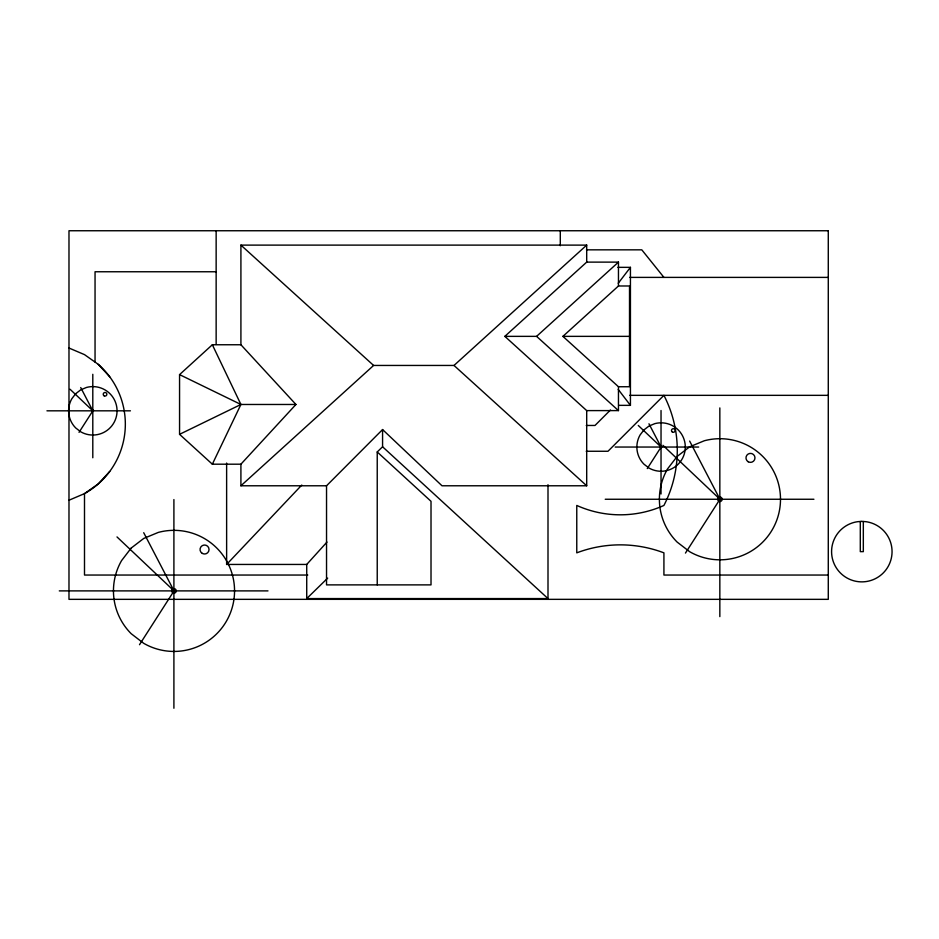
<?xml version="1.0" encoding="UTF-8"?>
<svg xmlns="http://www.w3.org/2000/svg" width="939" height="939" viewBox="0 0 939 939"><rect width="100%" height="100%" fill="white"/><g stroke="black" fill="none" stroke-linecap="round" stroke-linejoin="round"><path stroke-width="1.41" d="M212.343 464.195L240.912 404.474L212.343 344.754L179.56 374.614L179.56 434.334L212.343 464.195L240.912 464.195L295.938 404.474L240.912 344.754L240.912 245.114L586.699 245.114L586.699 262.122L504.842 336.362L586.699 410.601L618.461 410.601L618.461 386.739L562.907 336.362L618.461 285.984L629.517 285.984L629.517 386.739L618.461 386.739M79.04 432.351L92.832 410.824L80.719 387.549M139.512 644.706L174.008 590.889L143.714 532.706M647.276 468.573L661.079 447.046L648.966 423.771M685.458 553.071L719.943 499.255L689.649 441.072M618.226 283.285L630.433 267.345L617.862 267.345M548 484.712L548 598.577L306.724 598.577L306.724 564.445L326.972 542.085M109.71 471.472L98.29 483.89L84.498 493.621L68.981 500.229M306.724 564.445L226.628 564.445L301.771 485.064M382.572 429.557L382.572 446.776L377.232 451.964L431.013 501.309L431.013 584.88L326.537 584.88L326.537 485.78L382.572 429.557L441.999 485.78L586.699 485.78L586.699 410.601M610.432 410.026L594.997 425.461L586.265 425.461M306.724 598.577L327.688 578.119M240.912 464.195L240.912 485.78L373.605 365.447L454.007 365.447L586.699 245.114M504.842 336.362L536.592 336.362L618.461 262.122L618.461 285.984M179.56 434.334L240.912 404.474L295.938 404.474M586.488 249.833L641.795 249.833L663.92 277.392M586.699 262.122L618.461 262.122M216.146 271.758L95.05 271.758L95.05 362.078M629.67 277.392L828.28 277.392M562.907 336.362L629.517 336.362M212.343 344.754L240.912 344.754M629.67 395.342L828.28 395.342M618.801 405.355L630.433 405.355L630.433 267.345M46.95 410.824L130.427 410.824M615.198 447.046L698.675 447.046M586.206 451.26L607.991 451.26L663.92 395.342A120.086 120.086 0 0 1 663.92 505.44A106.013 106.013 0 0 1 576.769 505.44L576.769 552.848A122.868 122.868 0 0 1 663.92 552.848L663.92 575.044L828.28 575.044M240.912 485.78L326.537 485.78M605.232 499.255L813.925 499.255M307.792 575.044L84.498 575.044L84.498 493.621A79.557 79.557 0 0 0 98.29 364.355L84.498 354.625L68.981 348.029M59.298 590.889L267.991 590.889M179.56 374.614L240.912 404.474M536.592 336.362L618.461 410.601M454.007 365.447L586.699 485.78M240.912 245.114L373.605 365.447M382.572 446.776L548 598.577M662.934 445.309L719.943 499.255M638.274 425.461L661.079 447.046M70.026 389.239L92.832 410.824M116.999 536.932L174.008 590.889M98.29 364.355L109.71 376.774M618.226 389.427L630.433 405.355M863.328 521.497L863.328 551.639L860.3 551.639L860.3 521.497M719.837 407.925L719.837 616.618M661.033 410.507L661.033 493.984M560.29 230.748L560.29 245.748M377.232 451.964L377.232 584.88M226.628 463.056L226.628 564.445M216.146 230.748L216.146 344.413M173.903 499.56L173.903 708.252M92.797 374.297L92.797 457.774M91.963 410.589C93.067 414.017 94.628 408.172 91.963 410.589M660.211 446.811C661.302 450.239 662.875 444.393 660.211 446.811M75.707 393.699L71.857 398.711A24.226 24.226 0 0 0 75.707 427.949L80.719 431.799A24.226 24.226 0 0 0 116.847 413.993A24.226 24.226 0 0 0 86.564 387.431L80.719 389.849L75.707 393.699M131.19 548.071L121.565 560.618A60.554 60.554 0 0 0 131.19 633.708L143.726 643.332A60.554 60.554 0 0 0 234.034 598.789A60.554 60.554 0 0 0 158.327 532.401L143.726 538.446L131.19 548.071M172.424 589.305L172.06 589.774A2.242 2.242 0 0 0 172.424 592.474L172.882 592.838A2.242 2.242 0 0 0 176.227 591.183A2.242 2.242 0 0 0 173.422 588.73L172.424 589.305M643.954 429.909L640.105 434.933A24.226 24.226 0 0 0 643.954 464.171L648.966 468.021A24.226 24.226 0 0 0 685.094 450.204A24.226 24.226 0 0 0 654.812 423.642L648.966 426.06L643.954 429.909M677.125 456.448L667.5 468.984A60.554 60.554 0 0 0 677.125 542.073L689.66 551.698A60.554 60.554 0 0 0 779.98 507.166A60.554 60.554 0 0 0 704.273 440.767L689.66 446.823L677.125 456.448M718.358 497.67L717.995 498.139A2.242 2.242 0 0 0 718.358 500.851L718.816 501.203A2.242 2.242 0 0 0 722.161 499.548A2.242 2.242 0 0 0 719.356 497.095L718.358 497.67M861.814 521.403L857.87 521.661A30.236 30.236 0 0 0 836.32 567.884A30.236 30.236 0 0 0 887.32 567.884A30.236 30.236 0 0 0 865.758 521.661L861.814 521.403M828.28 230.748L68.981 230.748L68.981 599.34L828.28 599.34L828.28 230.748M748.23 461.777A4.495 4.495 0 0 0 754.979 457.88A4.495 4.495 0 0 0 748.23 453.983A4.495 4.495 0 0 0 748.23 461.777M672.394 432.046A1.796 1.796 0 0 0 675.094 430.485A1.796 1.796 0 0 0 672.394 428.935A1.796 1.796 0 0 0 672.394 432.046M104.147 395.835A1.796 1.796 0 0 0 106.846 394.274A1.796 1.796 0 0 0 104.147 392.713A1.796 1.796 0 0 0 104.147 395.835M202.296 553.411A4.495 4.495 0 0 0 209.045 549.515A4.495 4.495 0 0 0 202.296 545.618A4.495 4.495 0 0 0 202.296 553.411"/></g></svg>
